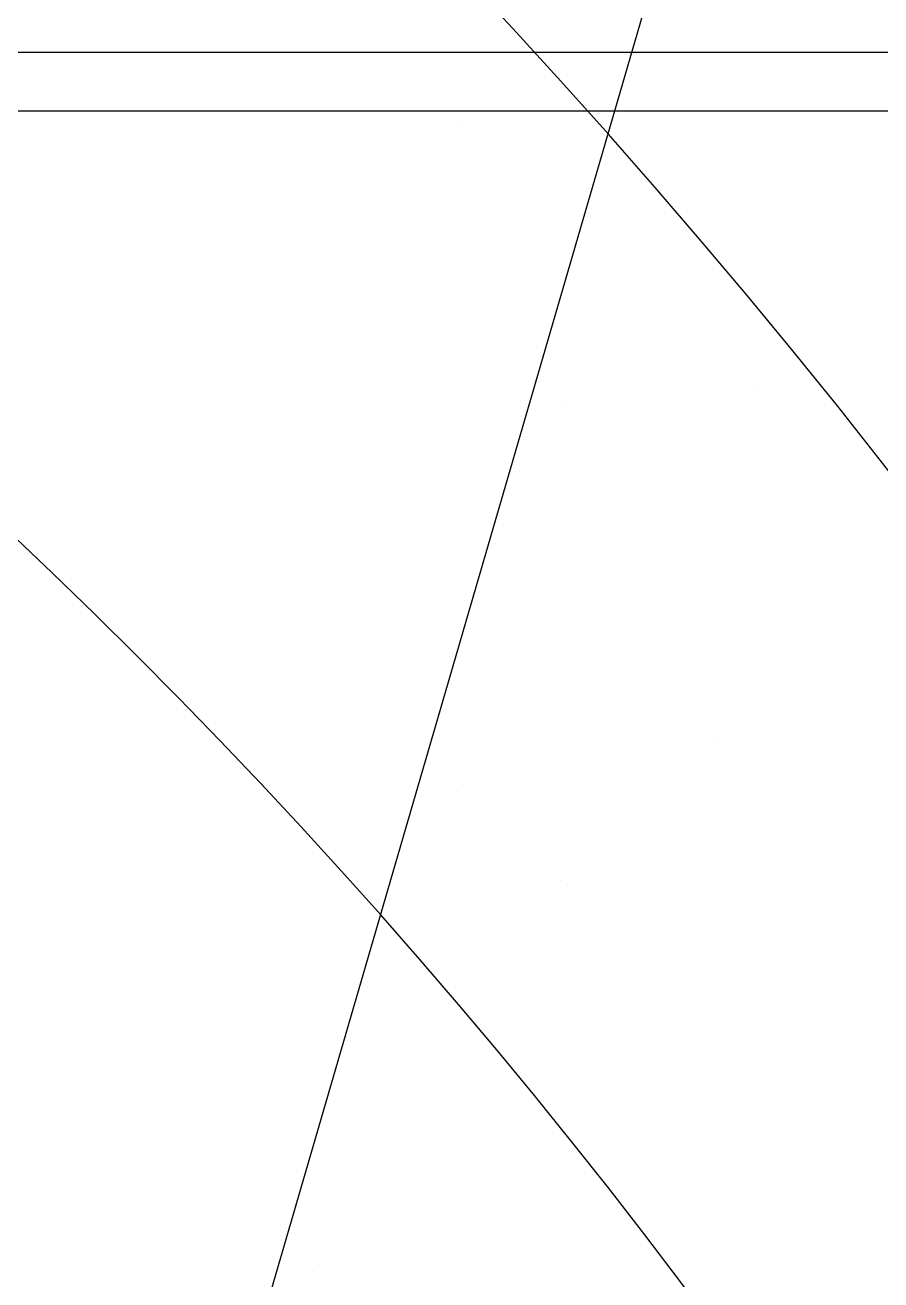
# Model space of a CAD drawing. Header units: inches. Extents: x -31 to 122, y -49 to 49.
# Drawn here: x 0.665 to 1.392, y 3.007 to 4.073 of the extents above; entities that cross this region are included whole.
import ezdxf

# ---------------------------------------------------------------- set-up
doc = ezdxf.new("R2010")
doc.units = ezdxf.units.IN
doc.header["$MEASUREMENT"] = 0

# ---------------------------------------------------------------- blocks, each defined once
blk = doc.blocks.new('HVRF25')
blk.add_circle((0, 0), 22)
blk = doc.blocks.new('HVRF19')
blk.add_circle((0, 0), 16.5)
blk = doc.blocks.new('HVRF13')
blk.add_circle((0, 0), 12)
blk = doc.blocks.new('HVRF37')
blk.add_circle((0, 0), 31)
blk = doc.blocks.new('HVRF31')
blk.add_circle((0, 0), 25)
blk = doc.blocks.new('hvtb14e')
at = {"color": 4}
blk.add_line((1.0363, 3.4282), (1.0363, 3.4282), dxfattribs=at)
blk = doc.blocks.new('hvtbeav1n')
blk.add_line((0, 4.05), (6.2229, 4.05))
blk = doc.blocks.new('hvtbeav1')
blk.add_line((0, 4.05), (6.2229, 4.05))
blk = doc.blocks.new('hvtb8e')
at = {"color": 4}
blk.add_line((1.0363, 3.9867), (1.0363, 3.9867), dxfattribs=at)
blk = doc.blocks.new('hvtb8c')
blk.add_line((6, 4), (0, 4))
blk = doc.blocks.new('hvtb8')
blk.add_line((6, 4), (0, 4))
blk = doc.blocks.new('hvtbsav2n')
h = blk.add_hatch()
h.set_pattern_fill('DOTS', color=8, scale=25, style=0)
h.paths.add_polyline_path([(21.62, 5), (14.5951, 5, -0.383554), (6.2227, 5), (0, 5), (0, -5), (6.2227, -5, -0.383554), (14.5951, -5), (21.62, -5)])
blk = doc.blocks.new('hvtbsav1n')
blk.add_line((0, 4.05), (6.2229, 4.05))
blk = doc.blocks.new('hvtbsav1')
blk.add_line((0, 4.05), (6.2229, 4.05))
blk = doc.blocks.new('hvtbhv1')
h = blk.add_hatch()
h.set_pattern_fill('DOTS', color=8, scale=25, style=0)
h.set_pattern_definition([(0, (-1179.4241, -605.4397), (0.78125, 1.5625), [0, -1.5625])])
h.paths.add_polyline_path([(6.7036, 5), (0, 5), (0, -5), (6.7036, -5, -0.383554), (15.076, -5), (21.62, -5), (21.62, 5), (15.076, 5, -0.383554)])
blk = doc.blocks.new('*X160')
at = {"color": 0}
blk.add_line((5022, 2943), (5022, 2943), dxfattribs=at)
blk = doc.blocks.new('hvtbeav6n')
at = {"color": 4}
blk.add_blockref('*X160', (-5020.8806, -2939.654), dxfattribs=at)
blk = doc.blocks.new('*X164')
at = {"color": 0}
blk.add_line((5022, 2943), (5022, 2943), dxfattribs=at)
blk = doc.blocks.new('hvtbeav6')
at = {"color": 4}
blk.add_blockref('*X164', (-5020.8806, -2939.654), dxfattribs=at)
blk = doc.blocks.new('*X166')
at = {"color": 0}
for p, q in [((3681.375, 30372.75), (3681.375, 30372.75)), ((3681, 30372), (3681, 30372))]:
    blk.add_line(p, q, dxfattribs=at)
blk = doc.blocks.new('hvtbeav5n')
at = {"color": 4}
blk.add_blockref('*X166', (-3680.0903, -30368.9862), dxfattribs=at)
blk = doc.blocks.new('*X169')
at = {"color": 0}
for p, q in [((3681.375, 30372.75), (3681.375, 30372.75)), ((3681, 30372), (3681, 30372))]:
    blk.add_line(p, q, dxfattribs=at)
blk = doc.blocks.new('hvtbeav5')
at = {"color": 4}
blk.add_blockref('*X169', (-3680.0903, -30368.9862), dxfattribs=at)
blk = doc.blocks.new('*X172')
at = {"color": 0}
blk.add_line((3689.25, 30424.5), (3689.25, 30424.5), dxfattribs=at)
blk = doc.blocks.new('hvtbeav4n')
at = {"color": 4}
blk.add_blockref('*X172', (-3688.125, -30420.75), dxfattribs=at)
blk = doc.blocks.new('*X175')
at = {"color": 0}
blk.add_line((3689.25, 30423), (3689.25, 30423), dxfattribs=at)
blk = doc.blocks.new('hvtbeav4')
at = {"color": 4}
blk.add_blockref('*X175', (-3688, -30419.5331), dxfattribs=at)
blk = doc.blocks.new('hvtbeav2')
h = blk.add_hatch()
h.set_pattern_fill('DOTS', color=8, scale=25, style=0)
h.paths.add_polyline_path([(21.62, 5), (14.9353, 5, -0.383554), (6.5629, 5), (0, 5), (0, -5), (6.5629, -5, -0.383554), (14.9353, -5), (21.62, -5)])
blk = doc.blocks.new('*X195')
at = {"color": 0}
blk.add_line((5022, 2943), (5022, 2943), dxfattribs=at)
blk = doc.blocks.new('hvtbsav6n')
at = {"color": 4}
blk.add_blockref('*X195', (-5020.8806, -2939.654), dxfattribs=at)
blk = doc.blocks.new('*X199')
at = {"color": 0}
blk.add_line((5022, 2943), (5022, 2943), dxfattribs=at)
blk = doc.blocks.new('hvtbsav6')
at = {"color": 4}
blk.add_blockref('*X199', (-5020.8806, -2939.654), dxfattribs=at)
blk = doc.blocks.new('*X201')
at = {"color": 0}
for p, q in [((3681.375, 30372.75), (3681.375, 30372.75)), ((3681, 30372), (3681, 30372))]:
    blk.add_line(p, q, dxfattribs=at)
blk = doc.blocks.new('hvtbsav5n')
at = {"color": 4}
blk.add_blockref('*X201', (-3680.0903, -30368.9862), dxfattribs=at)
blk = doc.blocks.new('*X204')
at = {"color": 0}
for p, q in [((3681.375, 30372.75), (3681.375, 30372.75)), ((3681, 30372), (3681, 30372))]:
    blk.add_line(p, q, dxfattribs=at)
blk = doc.blocks.new('hvtbsav5')
at = {"color": 4}
blk.add_blockref('*X204', (-3680.0903, -30368.9862), dxfattribs=at)
blk = doc.blocks.new('*X207')
at = {"color": 0}
blk.add_line((3689.25, 30423), (3689.25, 30423), dxfattribs=at)
blk = doc.blocks.new('hvtbsav4n')
at = {"color": 4}
blk.add_blockref('*X207', (-3688, -30419.5331), dxfattribs=at)
blk = doc.blocks.new('*X210')
at = {"color": 0}
blk.add_line((3689.25, 30424.5), (3689.25, 30424.5), dxfattribs=at)
blk = doc.blocks.new('hvtbsav4')
at = {"color": 4}
blk.add_blockref('*X210', (-3688.125, -30420.75), dxfattribs=at)
blk = doc.blocks.new('J12')
blk.add_arc((-3.3294, 0), 6, 284.95707, 75.04293)
blk = doc.blocks.new('J10')
blk.add_arc((-2.7745, 0), 5, 284.9571, 75.0429)
blk = doc.blocks.new('jsl')
blk.add_line((0, 0), (1.3643, 4.6816))
blk = doc.blocks.new('J8')
blk.add_arc((-2.2196, 0), 4, 284.9571, 75.0429)
blk = doc.blocks.new('J18')
blk.add_arc((-4.9941, 0), 9, 284.95707, 75.04293)
blk = doc.blocks.new('J16')
blk.add_arc((-4.4392, 0), 8, 284.95707, 75.04293)
blk = doc.blocks.new('J14')
blk.add_arc((-3.8843, 0), 7, 284.95707, 75.04293)

msp = doc.modelspace()

# ---------------------------------------------------------------- block references
for name in ['HVRF37', 'HVRF31', 'HVRF25', 'hvtbeav6n', 'hvtbeav6', 'hvtbeav5', 'hvtbsav6n', 'hvtbsav6', 'hvtbsav5n', 'hvtbsav5', 'HVRF19', 'hvtbeav5n', 'HVRF13', 'hvtbeav4', 'hvtbsav4n', 'hvtbsav4', 'hvtb14e', 'hvtbeav4n', 'J18', 'J16', 'J14', 'hvtbeav1', 'hvtb8e', 'hvtb8c', 'hvtb8', 'hvtbsav2n', 'hvtbsav1n', 'hvtbsav1', 'hvtbeav2', 'J12', 'jsl', 'hvtbhv1', 'J10', 'hvtbeav1n', 'J8']:
    msp.add_blockref(name, (0, 0))

doc.saveas('drawing.dxf')
